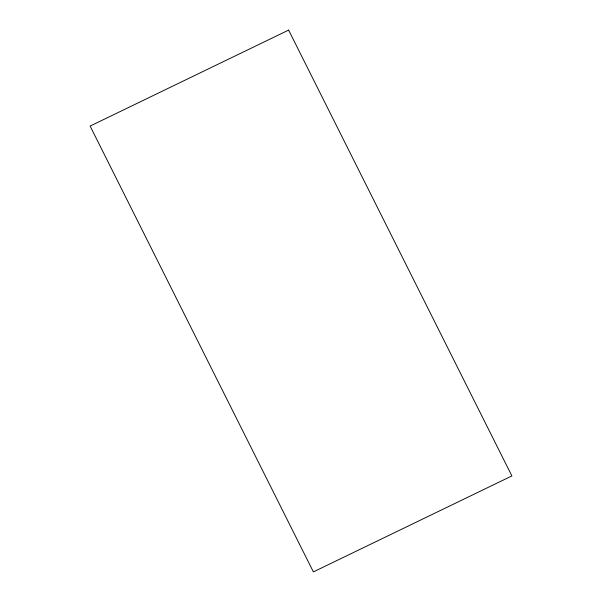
<?xml version="1.0" encoding="UTF-8"?>
<svg xmlns="http://www.w3.org/2000/svg" width="602" height="602" viewBox="0 0 602 602"><rect width="100%" height="100%" fill="white"/><g stroke="black" fill="none" stroke-linecap="round" stroke-linejoin="round"><path stroke-width="0.9" d="M288.614 30.1L90.119 126.074L313.386 571.9L511.881 475.926L288.614 30.1"/></g></svg>
